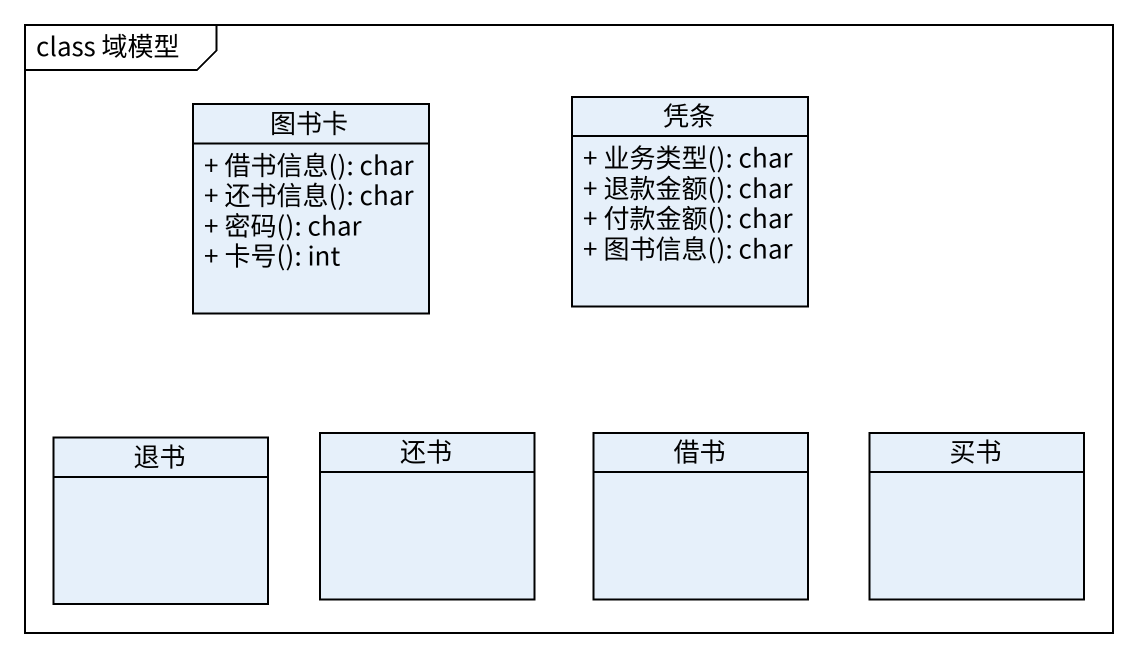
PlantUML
@startuml
mainframe class 域模型
hide circle
hide empty members
skinparam classAttributeIconSize 0
class 图书卡 {
  + 借书信息(): char
  + 还书信息(): char
  + 密码(): char
  + 卡号(): int
}
class 凭条 {
  + 业务类型(): char
  + 退款金额(): char
  + 付款金额(): char
  + 图书信息(): char
}
class 退书
class 还书
class 借书
class 买书
@enduml
